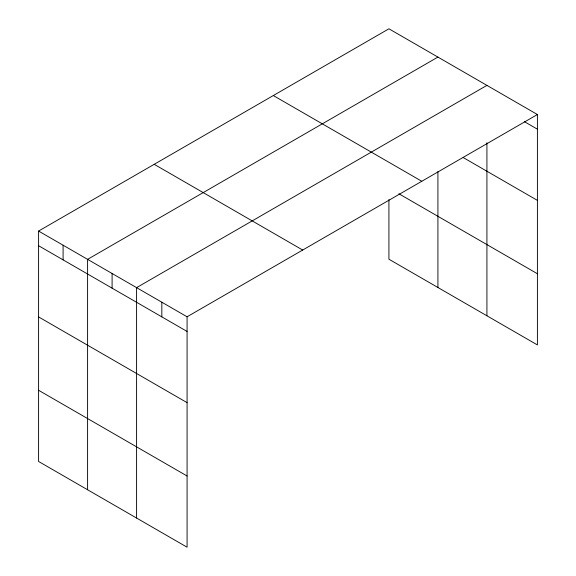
<?xml version="1.0" encoding="UTF-8"?>
<svg xmlns="http://www.w3.org/2000/svg" width="576" height="576" viewBox="0 0 576 576"><rect width="100%" height="100%" fill="white"/><g stroke="black" fill="none" stroke-linecap="round" stroke-linejoin="round"><path stroke-width="0.86" d="M38.592 231.062L187.078 316.786L187.078 547.2L38.592 461.47L38.592 231.062L388.922 28.8L537.408 114.53L537.408 344.938L388.922 259.214L388.922 199.584M437.918 57.089L87.595 259.351L87.595 489.766M486.922 85.378L136.591 287.64L136.591 518.054M187.078 316.786L537.408 114.53M524.405 121.68L537.408 129.19M463.183 157.536L537.408 200.383M273.312 95.544L421.798 181.274M398.873 193.759L537.408 273.744M154.202 164.311L302.688 250.042M38.592 245.722L187.078 331.445M38.592 316.915L187.078 402.646M38.592 390.276L187.078 475.999M486.922 142.762L486.922 315.792M437.918 171.576L437.918 287.503M161.834 302.213L161.834 316.872M112.097 273.492L112.097 288.151M63.094 245.203L63.094 259.862"/></g></svg>
